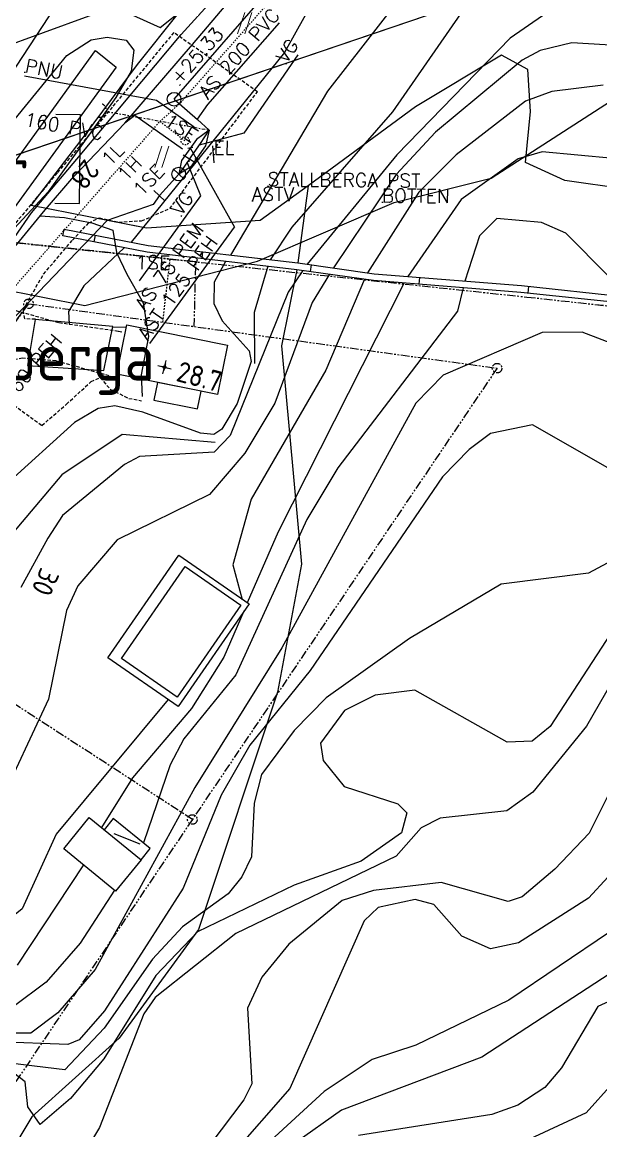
# Model space of a CAD drawing. Header units: metres. Extents: x 139929 to 142176, y 6401995 to 6404420.
# Drawn here: x 140662.1 to 140704.5, y 6402255.3 to 6402336.5 of the extents above; entities that cross this region are included whole.
import ezdxf
from ezdxf.enums import TextEntityAlignment as Align

# ---------------------------------------------------------------- set-up
doc = ezdxf.new("R2010")
doc.units = ezdxf.units.M
doc.header["$LTSCALE"] = 0.5
for name, pattern in [('DASHDOT', [1, 0.5, -0.25, 0, -0.25]), ('DASHED', [0.75, 0.5, -0.25]), ('DASHED2', [0.375, 0.25, -0.125]), ('HIDDEN2', [0.1875, 0.125, -0.0625]), ('PHANTOM', [2.5, 1.25, -0.25, 0.25, -0.25, 0.25, -0.25])]:
    doc.linetypes.add(name, pattern=pattern)
doc.layers.get('0').update_dxf_attribs({"color": 1})
for name, color, linetype, lineweight in [('FAS_HAKPARENTES', 250, 'Continuous', 18), ('LM_GRÄNSPUNKT_TEXT_NY', 94, 'Continuous', 25), ('PRI_LED_LUFTLED_ELNÄT', 249, 'Continuous', 18), ('PRI_MARKSLAG_ÄNG', 100, 'Continuous', 18), ('PRI_VATTEN_DIKE', 170, 'Continuous', 18)]:
    doc.layers.add(name, color=color, linetype=linetype, lineweight=lineweight)
for name, color, linetype in [('M-BEF-BYGGNAD', 3, 'Continuous'), ('M-BEF-DIKE', 4, 'Dike5'), ('M-BEF-EL', 4, 'ELLEDNING'), ('M-BEF-EL-LUFT', 4, 'ELLEDNING'), ('M-BEF-EL-TEXT', 1, 'Continuous'), ('M-BEF-MARKLINJE', 4, 'Continuous'), ('M-BEF-MUR', 4, 'Continuous'), ('M-BEF-NIVÅ', 4, 'Continuous'), ('M-BEF-NIVÅKURVA-PRIMÄR-0.5M', 12, 'Continuous'), ('M-BEF-NIVÅKURVA-PRIMÄR-1.0M', 12, 'Continuous'), ('M-BEF-STAKET', 4, 'STAKET'), ('M-BEF-TELE', 4, 'TELELEDNING'), ('M-BEF-VA-D', 4, 'DASHDOT'), ('M-BEF-VA-INFO', 4, 'Continuous'), ('M-BEF-VA-S', 4, 'Continuous'), ('M-BEF-VA-TEXT', 1, 'Continuous'), ('M-BEF-VA-V', 4, 'HIDDEN2'), ('M-BEF-VÄGKANT', 1, 'DASHED'), ('M-GATUNAMN', 3, 'Continuous'), ('M-GR-FASTIGHETSGRÄNS', 3, 'PHANTOM'), ('M-GR-RÄTTIGHETSGRÄNS', 3, 'DASHED')]:
    doc.layers.add(name, color=color, linetype=linetype)
doc.styles.add('ISO', font='iso.shx', dxfattribs={"height": 2.5})
doc.styles.add('ITALICC', font='italicc', dxfattribs={"oblique": 10})
doc.styles.add('ROMANS', font='romans')
doc.styles.get("Standard").update_dxf_attribs({"font": 'simplex8.shx'})
doc.linetypes.add('Dike5', pattern='A,1.5,["|",Standard,S=0.5,R=75,X=0,Y=0],1e-06,["|",Standard,S=0.5,R=105,X=0,Y=0],-0.75', length=2.250001)
doc.linetypes.add('ELLEDNING', pattern='A,3,-0.5,["E",Standard,S=0.5,R=0,X=0,Y=-0.25],-0.5', length=4)
doc.linetypes.add('STAKET', pattern='A,7,[134,morastr.shx,S=0.8,R=0,X=0,Y=0],0.6,[134,morastr.shx,S=0.8,R=0,X=0,Y=0],1', length=8.6)
doc.linetypes.add('TELELEDNING', pattern='A,3,-0.5,["T",Standard,S=0.5,R=0,X=0,Y=-0.25],-0.5', length=4)

# ---------------------------------------------------------------- blocks, each defined once
blk = doc.blocks.new('PRI_M_ÄNG')
for points in [[(0.259, 1.556, 0), (-0.259, 0, 0)], [(0.778, 1.556, 0), (0.259, 0, 0)]]:
    blk.add_polyline3d(points)
blk = doc.blocks.new('PRI_NIVÅ_HÖJDPUNKT_ISM')
at = {"color": 7}
for p, q in [((-0.25, 0), (0.25, 0)), ((0, 0.25), (0, -0.25))]:
    blk.add_line(p, q, dxfattribs=at)
blk = doc.blocks.new('dikesbrunn180')
blk.add_arc((-0.499, -0.024), 0.5, 270.19099, 89.4365)
blk = doc.blocks.new('DIKESBRUNN')
blk.add_blockref('dikesbrunn180', (0, 0))
blk = doc.blocks.new('BRUNN')
blk.add_circle((0, 0), 0.5)
blk = doc.blocks.new('VENTIL')
blk.add_line((0, -0.55), (0, 0.55))
blk = doc.blocks.new('LIGGARPUNKT')
blk.add_circle((0, 0), 0.35)
at = {"layer": 'LM_GRÄNSPUNKT_TEXT_NY', "style": 'ITALICC', "oblique": 10}
blk.add_attdef('PUNKTBETECKNING', (0.5, -0.35), '', height=0.7, dxfattribs=at)
blk = doc.blocks.new('PRI_V_POLLARE')
blk.add_circle((0, 0), 0.2)
blk = doc.blocks.new('SPWDEF')
at = {"color": 0, "linetype": 'Continuous'}
for p, q in [((-1, 0), (1, 0)), ((0, -1), (0, 1))]:
    blk.add_line(p, q, dxfattribs=at)
blk.add_circle((0, 0), 0.2)
blk = doc.blocks.new('PRI_NIVÅ_HÖJDPKT')
at = {"color": 0, "linetype": 'Continuous', "lineweight": -3}
blk.add_circle((183, 184), 0.0005, dxfattribs=at)

msp = doc.modelspace()

# ---------------------------------------------------------------- linework, layer by layer
at = {"layer": 'FAS_HAKPARENTES', "color": 1, "linetype": 'Continuous', "lineweight": -3}
for p, q in [((140666.413, 6402329.704), (140664.614, 6402329.722)), ((140666.347, 6402323.205), (140666.413, 6402329.704)), ((140664.547, 6402323.223), (140666.347, 6402323.205))]:
    msp.add_line(p, q, dxfattribs=at)
at = {"layer": 'FAS_HAKPARENTES', "lineweight": -3}
for p, q in [((140666.413, 6402329.704), (140664.614, 6402329.722)), ((140666.347, 6402323.205), (140666.413, 6402329.704)), ((140664.547, 6402323.223), (140666.347, 6402323.205))]:
    msp.add_line(p, q, dxfattribs=at)
at = {"layer": 'M-BEF-BYGGNAD'}
for p, q in [((140663.111, 6402314.72), (140662.533, 6402311.353)), ((140668.77, 6402314.202), (140663.111, 6402314.72)), ((140668.126, 6402310.995), (140668.77, 6402314.202)), ((140669.078, 6402310.708), (140669.805, 6402314.324)), ((140669.078, 6402310.708), (140669.805, 6402314.324)), ((140669.805, 6402314.324), (140677.163, 6402312.844)), ((140669.805, 6402314.324), (140677.163, 6402312.844)), ((140677.163, 6402312.844), (140676.436, 6402309.229)), ((140677.163, 6402312.844), (140676.436, 6402309.229)), ((140662.533, 6402311.353), (140668.126, 6402310.995)), ((140676.436, 6402309.229), (140669.078, 6402310.708)), ((140676.436, 6402309.229), (140669.078, 6402310.708)), ((140672.039, 6402310.113), (140671.778, 6402308.816)), ((140675.245, 6402309.468), (140672.039, 6402310.113)), ((140674.984, 6402308.171), (140675.245, 6402309.468)), ((140671.778, 6402308.816), (140674.984, 6402308.171)), ((140668.409, 6402289.954), (140673.601, 6402297.47)), ((140668.409, 6402289.954), (140673.601, 6402297.47)), ((140673.601, 6402297.47), (140678.746, 6402293.916)), ((140673.601, 6402297.47), (140678.746, 6402293.916)), ((140669.424, 6402289.908), (140674.07, 6402296.64)), ((140674.07, 6402296.64), (140678.145, 6402293.811)), ((140678.746, 6402293.916), (140673.553, 6402286.4)), ((140678.746, 6402293.916), (140673.553, 6402286.4)), ((140678.145, 6402293.811), (140673.484, 6402287.075)), ((140673.553, 6402286.4), (140668.409, 6402289.954)), ((140673.553, 6402286.4), (140668.409, 6402289.954)), ((140673.484, 6402287.075), (140669.424, 6402289.908)), ((140665.192, 6402275.973), (140667.051, 6402278.264)), ((140665.192, 6402275.973), (140667.051, 6402278.264)), ((140667.051, 6402278.264), (140670.846, 6402275.184)), ((140667.051, 6402278.264), (140670.846, 6402275.184)), ((140668.811, 6402278.21), (140668.138, 6402277.381)), ((140668.811, 6402278.21), (140668.138, 6402277.381)), ((140671.519, 6402276.012), (140668.811, 6402278.21)), ((140671.519, 6402276.012), (140668.811, 6402278.21)), ((140670.777, 6402276.312), (140668.88, 6402277.08)), ((140670.777, 6402276.312), (140668.88, 6402277.08)), ((140670.846, 6402275.184), (140671.519, 6402276.012)), ((140670.846, 6402275.184), (140671.519, 6402276.012)), ((140668.986, 6402272.893), (140665.192, 6402275.973)), ((140668.986, 6402272.893), (140665.192, 6402275.973)), ((140670.846, 6402275.184), (140668.986, 6402272.893)), ((140670.846, 6402275.184), (140668.986, 6402272.893))]:
    msp.add_line(p, q, dxfattribs=at)
at = {"layer": 'M-BEF-DIKE'}
for p, q in [((140659.358, 6402323.145), (140667.514, 6402334.396)), ((140667.514, 6402334.396), (140669.036, 6402333.19)), ((140669.036, 6402333.19), (140661.571, 6402322.905))]:
    msp.add_line(p, q, dxfattribs=at)
at = {"layer": 'M-BEF-EL', "flags": 128}
for points in [[(140673.867, 6402327.175), (140670.39, 6402329.644), (140669.656, 6402329.092), (140674.608, 6402334.839), (140686.789, 6402349.233), (140693.534, 6402357.516), (140702.417, 6402369.264), (140711.622, 6402380.209), (140721.182, 6402390.503)], [(140634.277, 6402282.538), (140633.936, 6402283.537), (140634.604, 6402283.251), (140636.782, 6402286.153), (140643.188, 6402295.437), (140647.64, 6402301.478), (140653.108, 6402308.96), (140660.051, 6402318.17), (140663.716, 6402322.601), (140665.935, 6402325.196), (140669.656, 6402329.092)], [(140676.194, 6402326.184), (140676.087, 6402327.425)], [(140663.471, 6402322.31), (140665.244, 6402322.185), (140667.254, 6402321.806), (140668.79, 6402321.259), (140669.06, 6402319.624), (140669.798, 6402318.029), (140671.004, 6402315.951), (140671.397, 6402313.488), (140670.862, 6402310.68), (140670.926, 6402309.078)]]:
    msp.add_lwpolyline(points, dxfattribs=at)
at = {"layer": 'M-BEF-EL-LUFT', "lineweight": -3}
msp.add_line((140654.1, 6402324.2), (140746.743, 6402355.662), dxfattribs=at)
at = {"layer": 'M-BEF-EL-TEXT'}
msp.add_polyline3d([(140676.141, 6402326.805, 0), (140676.241, 6402326.804, 0)], dxfattribs=at)
at = {"layer": 'M-BEF-MARKLINJE'}
for p, q in [((140670.369, 6402338.154), (140646.957, 6402329.594)), ((140670.587, 6402333.387, 28.096), (140673.585, 6402337.146, 28.039)), ((140697.219, 6402334.076, 30.006), (140690.92, 6402330.275, 29.537)), ((140699.129, 6402333.021, 30.532), (140697.219, 6402334.076, 30.006)), ((140666.779, 6402328.255, 27.911), (140670.587, 6402333.387, 28.096)), ((140699.34, 6402329.948, 31.143), (140699.129, 6402333.021, 30.532)), ((140690.92, 6402330.275, 29.537), (140683.079, 6402324.495, 29.153)), ((140698.964, 6402326.208, 31.37), (140699.34, 6402329.948, 31.143)), ((140662.802, 6402323.061, 28.008), (140666.779, 6402328.255, 27.911)), ((140701.838, 6402324.884, 31.569), (140698.964, 6402326.208, 31.37)), ((140708.316, 6402323.993, 31.598), (140701.838, 6402324.884, 31.569)), ((140683.079, 6402324.495, 29.153), (140679.554, 6402321.968, 28.67)), ((140683.079, 6402324.495, 29.153), (140682.307, 6402318.864, 30.267)), ((140671.244, 6402321.396, 28.258), (140662.802, 6402323.061, 28.008)), ((140679.554, 6402321.968, 28.67), (140671.244, 6402321.396, 28.258)), ((140682.243, 6402318.367, 30.267), (140681.117, 6402312.796, 30.537)), ((140681.117, 6402312.796, 30.537), (140682.585, 6402296.823, 33.164)), ((140682.585, 6402296.823, 33.164), (140680.831, 6402287.449, 33.522)), ((140680.831, 6402287.449, 33.522), (140675.05, 6402270.076, 33.801)), ((140675.05, 6402270.076, 33.801), (140669.248, 6402262.127, 33.562)), ((140669.248, 6402262.127, 33.562), (140662.845, 6402256.372, 33.38)), ((140662.845, 6402256.372, 33.38), (140650.754, 6402236.117, 32.905))]:
    msp.add_line(p, q, dxfattribs=at)
at = {"layer": 'M-BEF-MARKLINJE', "lineweight": -3}
for p, q in [((140670.587, 6402333.387), (140673.585, 6402337.146)), ((140697.219, 6402334.076), (140690.92, 6402330.275)), ((140699.129, 6402333.021), (140697.219, 6402334.076)), ((140666.779, 6402328.255), (140670.587, 6402333.387)), ((140699.34, 6402329.948), (140699.129, 6402333.021)), ((140690.92, 6402330.275), (140683.079, 6402324.495)), ((140698.964, 6402326.208), (140699.34, 6402329.948)), ((140662.802, 6402323.061), (140666.779, 6402328.255)), ((140701.838, 6402324.884), (140698.964, 6402326.208)), ((140708.316, 6402323.993), (140701.838, 6402324.884)), ((140683.079, 6402324.495), (140679.554, 6402321.968)), ((140683.079, 6402324.495), (140682.307, 6402318.864)), ((140662.821, 6402323.057), (140662.802, 6402323.061)), ((140671.244, 6402321.396), (140669.155, 6402321.808)), ((140679.554, 6402321.968), (140671.244, 6402321.396)), ((140682.243, 6402318.367), (140681.117, 6402312.796)), ((140681.117, 6402312.796), (140682.585, 6402296.823)), ((140682.585, 6402296.823), (140680.831, 6402287.449)), ((140680.831, 6402287.449), (140675.05, 6402270.076)), ((140675.05, 6402270.076), (140669.248, 6402262.127)), ((140669.248, 6402262.127), (140662.845, 6402256.372)), ((140662.845, 6402256.372), (140650.754, 6402236.117))]:
    msp.add_line(p, q, dxfattribs=at)
at = {"layer": 'M-BEF-MARKLINJE', "lineweight": -3, "ltscale": 0.8}
for p, q in [((140696.46, 6402325.059), (140705.189, 6402330.71)), ((140689.349, 6402323.293), (140696.46, 6402325.059)), ((140679.363, 6402318.987), (140689.349, 6402323.293)), ((140653.791, 6402318.294), (140666.722, 6402315.745)), ((140666.722, 6402315.745), (140679.363, 6402318.987))]:
    msp.add_line(p, q, dxfattribs=at)
at = {"layer": 'M-BEF-MUR'}
for p, q in [((140665.118, 6402320.841), (140665.213, 6402321.332)), ((140671.297, 6402319.641), (140665.118, 6402320.841)), ((140665.213, 6402321.332), (140671.375, 6402320.135)), ((140667.406, 6402320.397), (140667.501, 6402320.888)), ((140671.375, 6402320.135), (140682.307, 6402318.864)), ((140682.243, 6402318.367), (140671.297, 6402319.641)), ((140675.306, 6402319.175), (140675.364, 6402319.671)), ((140687.848, 6402317.573), (140682.243, 6402318.367)), ((140682.307, 6402318.864), (140687.903, 6402318.07)), ((140683.25, 6402318.225), (140683.32, 6402318.72)), ((140698.628, 6402316.707), (140687.848, 6402317.573)), ((140687.903, 6402318.07), (140698.675, 6402317.204)), ((140691.193, 6402317.304), (140691.233, 6402317.803)), ((140716.095, 6402314.822), (140698.628, 6402316.707)), ((140698.675, 6402317.204), (140716.166, 6402315.317)), ((140699.166, 6402316.648), (140699.22, 6402317.146))]:
    msp.add_line(p, q, dxfattribs=at)
at = {"layer": 'M-BEF-MUR', "lineweight": -3}
for p, q in [((140687.848, 6402317.573), (140682.243, 6402318.367)), ((140682.307, 6402318.864), (140687.903, 6402318.07)), ((140683.25, 6402318.225), (140683.32, 6402318.72)), ((140698.628, 6402316.707), (140687.848, 6402317.573)), ((140687.903, 6402318.07), (140698.675, 6402317.204)), ((140691.193, 6402317.304), (140691.233, 6402317.803)), ((140716.095, 6402314.822), (140698.628, 6402316.707)), ((140698.675, 6402317.204), (140716.166, 6402315.317)), ((140699.166, 6402316.648), (140699.22, 6402317.146))]:
    msp.add_line(p, q, dxfattribs=at)
at = {"layer": 'M-BEF-NIVÅKURVA-PRIMÄR-0.5M', "linetype": 'Continuous', "lineweight": -3}
for p, q in [((140688.765, 6402347.607, 28.5), (140681.341, 6402334.264, 28.5)), ((140657.911, 6402327.433, 28.5), (140665.171, 6402338.51, 28.5)), ((140695.515, 6402338.993, 29.5), (140689.232, 6402329.914, 29.5)), ((140702.368, 6402334.965, 30.5), (140700.045, 6402334.415, 30.5)), ((140706.022, 6402334.751, 30.5), (140702.368, 6402334.965, 30.5)), ((140681.341, 6402334.264, 28.5), (140670.113, 6402320.38, 28.5)), ((140698.713, 6402333.693, 30.5), (140692.394, 6402328.442, 30.5)), ((140700.045, 6402334.415, 30.5), (140698.713, 6402333.693, 30.5)), ((140689.232, 6402329.914, 29.5), (140681.863, 6402321.479, 29.5)), ((140692.394, 6402328.442, 30.5), (140689.511, 6402325.325, 30.5)), ((140698.424, 6402326.468, 31.5), (140694.269, 6402323.492, 31.5)), ((140700.179, 6402326.986, 31.5), (140698.424, 6402326.468, 31.5)), ((140705.405, 6402326.51, 31.5), (140700.179, 6402326.986, 31.5)), ((140689.511, 6402325.325, 30.5), (140684.927, 6402318.492, 30.5)), ((140694.269, 6402323.492, 31.5), (140690.355, 6402317.873, 31.5)), ((140681.863, 6402321.479, 29.5), (140680.284, 6402319.098, 29.5)), ((140669.612, 6402319.968, 28.5), (140666.655, 6402317.195, 28.5)), ((140680.114, 6402318.615, 29.5), (140679.109, 6402315.227, 29.5)), ((140690.095, 6402317.392, 31.5), (140680.882, 6402299.188, 31.5)), ((140684.639, 6402318.028, 30.5), (140683.367, 6402315.975, 30.5)), ((140666.655, 6402317.195, 28.5), (140665.527, 6402315.298, 28.5)), ((140683.367, 6402315.975, 30.5), (140680.629, 6402308.598, 30.5)), ((140665.527, 6402315.298, 28.5), (140665.595, 6402314.389, 28.5)), ((140679.109, 6402315.227, 29.5), (140679.154, 6402311.51, 29.5)), ((140700.181, 6402313.767, 32.5), (140692.951, 6402310.64, 32.5)), ((140703.119, 6402313.791, 32.5), (140700.181, 6402313.767, 32.5)), ((140706.046, 6402312.66, 32.5), (140703.119, 6402313.791, 32.5)), ((140692.951, 6402310.64, 32.5), (140690.957, 6402308.606, 32.5)), ((140680.629, 6402308.598, 30.5), (140678.433, 6402304.93, 30.5)), ((140690.957, 6402308.606, 32.5), (140681.146, 6402290.695, 32.5)), ((140669.452, 6402306.296, 29.5), (140665.058, 6402303.362, 29.5)), ((140676.278, 6402305.723, 29.5), (140669.452, 6402306.296, 29.5)), ((140678.433, 6402304.93, 30.5), (140675.841, 6402301.909, 30.5)), ((140665.058, 6402303.362, 29.5), (140661.489, 6402299.12, 29.5)), ((140675.841, 6402301.909, 30.5), (140669.104, 6402298.596, 30.5)), ((140710.471, 6402299.873, 33.5), (140703.574, 6402296.163, 33.5)), ((140680.882, 6402299.188, 31.5), (140678.617, 6402293.974, 31.5)), ((140669.104, 6402298.596, 30.5), (140666.215, 6402295.217, 30.5)), ((140703.574, 6402296.163, 33.5), (140697.177, 6402295.344, 33.5)), ((140666.215, 6402295.217, 30.5), (140665.394, 6402293.416, 30.5)), ((140697.177, 6402295.344, 33.5), (140690.471, 6402291.371, 33.5)), ((140665.394, 6402293.416, 30.5), (140664.068, 6402286.933, 30.5)), ((140678.367, 6402293.364, 31.5), (140676.9, 6402290.015, 31.5)), ((140681.146, 6402290.695, 32.5), (140674.774, 6402280.459, 32.5)), ((140690.471, 6402291.371, 33.5), (140684.39, 6402287.028, 33.5)), ((140706.896, 6402290.997, 34.5), (140703.423, 6402284.957, 34.5)), ((140676.9, 6402290.015, 31.5), (140674.539, 6402286.242, 31.5)), ((140664.068, 6402286.933, 30.5), (140659.988, 6402278.195, 30.5)), ((140684.39, 6402287.028, 33.5), (140682.049, 6402284.651, 33.5)), ((140674.539, 6402286.242, 31.5), (140670.216, 6402281.174, 31.5)), ((140703.423, 6402284.957, 34.5), (140699.5, 6402280.123, 34.5)), ((140682.049, 6402284.651, 33.5), (140679.656, 6402281.424, 33.5)), ((140670.216, 6402281.174, 31.5), (140667.953, 6402277.531, 31.5)), ((140679.656, 6402281.424, 33.5), (140679.127, 6402279.319, 33.5)), ((140674.774, 6402280.459, 32.5), (140667.492, 6402267.159, 32.5)), ((140699.5, 6402280.123, 34.5), (140697.597, 6402278.757, 34.5)), ((140705.454, 6402280.792, 35.5), (140703.621, 6402277.14, 35.5)), ((140679.127, 6402279.319, 33.5), (140678.932, 6402275.388, 33.5)), ((140697.597, 6402278.757, 34.5), (140692.721, 6402278.218, 34.5)), ((140692.721, 6402278.218, 34.5), (140691.325, 6402277.516, 34.5)), ((140691.325, 6402277.516, 34.5), (140689.503, 6402275.437, 34.5)), ((140703.621, 6402277.14, 35.5), (140701.122, 6402274.492, 35.5)), ((140689.503, 6402275.437, 34.5), (140677.789, 6402269.781, 34.5)), ((140678.932, 6402275.388, 33.5), (140678.225, 6402273.934, 33.5)), ((140666.629, 6402274.807, 31.5), (140661.774, 6402267.466, 31.5)), ((140701.122, 6402274.492, 35.5), (140698.733, 6402272.471, 35.5)), ((140678.225, 6402273.934, 33.5), (140677.224, 6402272.698, 33.5)), ((140687.844, 6402272.943, 35.5), (140685.563, 6402272.191, 35.5)), ((140692.788, 6402273.524, 35.5), (140687.844, 6402272.943, 35.5)), ((140697.708, 6402272.125, 35.5), (140692.788, 6402273.524, 35.5)), ((140677.224, 6402272.698, 33.5), (140673.88, 6402270.278, 33.5)), ((140685.563, 6402272.191, 35.5), (140681.666, 6402269.009, 35.5)), ((140698.733, 6402272.471, 35.5), (140697.708, 6402272.125, 35.5)), ((140673.88, 6402270.278, 33.5), (140671.685, 6402267.917, 33.5)), ((140677.789, 6402269.781, 34.5), (140671.874, 6402265.106, 34.5)), ((140705.112, 6402269.871, 36.5), (140697.754, 6402264.9, 36.5)), ((140681.666, 6402269.009, 35.5), (140679.679, 6402266.582, 35.5)), ((140671.685, 6402267.917, 33.5), (140668.155, 6402262.861, 33.5)), ((140667.492, 6402267.159, 32.5), (140664.752, 6402263.975, 32.5)), ((140679.679, 6402266.582, 35.5), (140678.634, 6402264.317, 35.5)), ((140707.777, 6402266.039, 37.5), (140704.268, 6402264.453, 37.5)), ((140671.874, 6402265.106, 34.5), (140671.056, 6402263.896, 34.5)), ((140697.754, 6402264.9, 36.5), (140690.948, 6402261.614, 36.5)), ((140664.752, 6402263.975, 32.5), (140662.789, 6402262.482, 32.5)), ((140671.056, 6402263.896, 34.5), (140667.797, 6402255.59, 34.5)), ((140678.634, 6402264.317, 35.5), (140678.937, 6402258.795, 35.5)), ((140704.268, 6402264.453, 37.5), (140701.612, 6402259.948, 37.5)), ((140662.789, 6402262.482, 32.5), (140658.252, 6402262.491, 32.5)), ((140668.155, 6402262.861, 33.5), (140665.267, 6402259.813, 33.5)), ((140690.948, 6402261.614, 36.5), (140687.761, 6402260.571, 36.5)), ((140665.267, 6402259.813, 33.5), (140660.631, 6402260.367, 33.5)), ((140687.761, 6402260.571, 36.5), (140684.245, 6402258.217, 36.5)), ((140701.612, 6402259.948, 37.5), (140700.378, 6402258.514, 37.5)), ((140684.245, 6402258.217, 36.5), (140674.93, 6402249.694, 36.5)), ((140678.937, 6402258.795, 35.5), (140678.365, 6402257.622, 35.5)), ((140700.378, 6402258.514, 37.5), (140698.405, 6402257.233, 37.5)), ((140678.365, 6402257.622, 35.5), (140675.884, 6402254.318, 35.5)), ((140696.499, 6402256.535, 37.5), (140686.757, 6402255.004, 37.5)), ((140698.405, 6402257.233, 37.5), (140696.499, 6402256.535, 37.5)), ((140667.797, 6402255.59, 34.5), (140650.661, 6402227.112, 34.5))]:
    msp.add_line(p, q, dxfattribs=at)
at = {"layer": 'M-BEF-NIVÅKURVA-PRIMÄR-1.0M', "linetype": 'Continuous', "lineweight": -3}
for p, q in [((140694.446, 6402344.23, 29), (140684.475, 6402331.432, 29)), ((140670.023, 6402337.102, 28), (140672.252, 6402336.088, 28)), ((140672.252, 6402336.088, 28), (140674.024, 6402337.512, 28)), ((140700.207, 6402336.953, 30), (140697.847, 6402335.299, 30)), ((140667.191, 6402335.178, 28), (140668.365, 6402335.379, 28)), ((140668.365, 6402335.379, 28), (140669.761, 6402335.159, 28)), ((140697.847, 6402335.299, 30), (140689.55, 6402326.77, 30)), ((140665.404, 6402334.032, 28), (140667.191, 6402335.178, 28)), ((140669.761, 6402335.159, 28), (140670.325, 6402334.421, 28)), ((140660.045, 6402327.469, 28), (140665.404, 6402334.032, 28)), ((140670.325, 6402334.421, 28), (140670.11, 6402332.883, 28)), ((140670.11, 6402332.883, 28), (140669.012, 6402330.958, 28)), ((140684.475, 6402331.432, 29), (140677.377, 6402319.437, 29)), ((140700.899, 6402331.405, 31), (140698.959, 6402330.694, 31)), ((140704.651, 6402331.868, 31), (140700.899, 6402331.405, 31)), ((140669.012, 6402330.958, 28), (140664.039, 6402324.06, 28)), ((140698.959, 6402330.694, 31), (140693.901, 6402326.761, 31)), ((140689.55, 6402326.77, 30), (140683.003, 6402318.765, 30)), ((140693.901, 6402326.761, 31), (140691.174, 6402324.042, 31)), ((140664.039, 6402324.06, 28), (140659.979, 6402319.677, 28)), ((140691.174, 6402324.042, 31), (140687.403, 6402318.141, 31)), ((140696.869, 6402322.121, 32), (140695.593, 6402320.852, 32)), ((140700.148, 6402321.823, 32), (140696.869, 6402322.121, 32)), ((140701.921, 6402321.039, 32), (140700.148, 6402321.823, 32)), ((140695.593, 6402320.852, 32), (140694.524, 6402317.538, 32)), ((140705.029, 6402317.887, 32), (140701.921, 6402321.039, 32)), ((140677.025, 6402318.974, 29), (140676.202, 6402317.45, 29)), ((140682.688, 6402318.304, 30), (140681.613, 6402316.725, 30)), ((140676.202, 6402317.45, 29), (140676.171, 6402315.887, 29)), ((140687.197, 6402317.665, 31), (140684.368, 6402311.004, 31)), ((140681.613, 6402316.725, 30), (140677.371, 6402306.239, 30)), ((140694.407, 6402317.046, 32), (140693.997, 6402315.321, 32)), ((140676.171, 6402315.887, 29), (140676.785, 6402314.621, 29)), ((140693.997, 6402315.321, 32), (140685.231, 6402303.86, 32)), ((140676.785, 6402314.621, 29), (140678.761, 6402312.438, 29)), ((140678.761, 6402312.438, 29), (140678.902, 6402311.656, 29)), ((140678.902, 6402311.656, 29), (140677.865, 6402308.583, 29)), ((140684.368, 6402311.004, 31), (140678.91, 6402301.573, 31)), ((140677.865, 6402308.583, 29), (140676.759, 6402306.686, 29)), ((140667.699, 6402308.21, 29), (140665.979, 6402307.174, 29)), ((140668.936, 6402308.404, 29), (140667.699, 6402308.21, 29)), ((140670.971, 6402307.945, 29), (140668.936, 6402308.404, 29)), ((140675.194, 6402306.391, 29), (140670.971, 6402307.945, 29)), ((140665.979, 6402307.174, 29), (140661.019, 6402302.7, 29)), ((140699.492, 6402307.015, 33), (140696.397, 6402306.374, 33)), ((140705.664, 6402303.47, 33), (140699.492, 6402307.015, 33)), ((140676.168, 6402306.309, 29), (140675.194, 6402306.391, 29)), ((140676.759, 6402306.686, 29), (140676.168, 6402306.309, 29)), ((140677.371, 6402306.239, 30), (140676.19, 6402305.007, 30)), ((140696.397, 6402306.374, 33), (140694.844, 6402305.213, 33)), ((140694.844, 6402305.213, 33), (140692.905, 6402303.212, 33)), ((140670.725, 6402304.698, 30), (140669.624, 6402304.102, 30)), ((140676.19, 6402305.007, 30), (140670.725, 6402304.698, 30)), ((140669.624, 6402304.102, 30), (140665.099, 6402300.378, 30)), ((140685.231, 6402303.86, 32), (140682.975, 6402300.088, 32)), ((140692.905, 6402303.212, 33), (140683.216, 6402289.031, 33)), ((140678.91, 6402301.573, 31), (140677.562, 6402296.762, 31)), ((140665.099, 6402300.378, 30), (140664.027, 6402298.714, 30)), ((140682.975, 6402300.088, 32), (140677.787, 6402288.704, 32)), ((140664.027, 6402298.714, 30), (140662.062, 6402295.117, 30)), ((140677.562, 6402296.762, 31), (140678.248, 6402294.227, 31)), ((140706.223, 6402293.32, 34), (140700.777, 6402284.939, 34)), ((140683.216, 6402289.031, 33), (140678.805, 6402283.561, 33)), ((140677.787, 6402288.704, 32), (140673.971, 6402284.031, 32)), ((140690.882, 6402287.59, 34), (140687.97, 6402287.233, 34)), ((140697.631, 6402283.786, 34), (140690.882, 6402287.59, 34)), ((140672.839, 6402286.912, 31), (140664.637, 6402277.057, 31)), ((140687.97, 6402287.233, 34), (140685.739, 6402286.114, 34)), ((140685.739, 6402286.114, 34), (140683.979, 6402283.708, 34)), ((140700.777, 6402284.939, 34), (140699.467, 6402283.855, 34)), ((140673.971, 6402284.031, 32), (140672.976, 6402282.124, 32)), ((140678.805, 6402283.561, 33), (140676.705, 6402279.904, 33)), ((140683.979, 6402283.708, 34), (140684.165, 6402282.454, 34)), ((140699.467, 6402283.855, 34), (140697.631, 6402283.786, 34)), ((140672.976, 6402282.124, 32), (140671.016, 6402276.42, 32)), ((140684.165, 6402282.454, 34), (140685.712, 6402280.537, 34)), ((140685.712, 6402280.537, 34), (140689.623, 6402279.286, 34)), ((140676.705, 6402279.904, 33), (140673.924, 6402273.107, 33)), ((140689.623, 6402279.286, 34), (140690.297, 6402278.624, 34)), ((140690.297, 6402278.624, 34), (140689.909, 6402277.141, 34)), ((140664.637, 6402277.057, 31), (140662.16, 6402271.582, 31)), ((140689.909, 6402277.141, 34), (140686.945, 6402275.068, 34)), ((140686.945, 6402275.068, 34), (140682.051, 6402273.328, 34)), ((140705.004, 6402273.929, 36), (140703.574, 6402272.379, 36)), ((140668.907, 6402272.957, 32), (140666.39, 6402269.078, 32)), ((140673.924, 6402273.107, 33), (140668.177, 6402264.131, 33)), ((140682.051, 6402273.328, 34), (140674.968, 6402269.904, 34)), ((140690.895, 6402272.269, 36), (140688.185, 6402271.697, 36)), ((140692.259, 6402271.912, 36), (140690.895, 6402272.269, 36)), ((140703.574, 6402272.379, 36), (140698.462, 6402269.099, 36)), ((140662.16, 6402271.582, 31), (140657.849, 6402268.122, 31)), ((140688.185, 6402271.697, 36), (140687.16, 6402270.717, 36)), ((140694.303, 6402269.579, 36), (140692.259, 6402271.912, 36)), ((140687.16, 6402270.717, 36), (140681.727, 6402258.443, 36)), ((140674.968, 6402269.904, 34), (140671.929, 6402266.72, 34)), ((140696.416, 6402268.668, 36), (140694.303, 6402269.579, 36)), ((140666.39, 6402269.078, 32), (140663.901, 6402266.213, 32)), ((140698.462, 6402269.099, 36), (140696.416, 6402268.668, 36)), ((140671.929, 6402266.72, 34), (140668.119, 6402260.602, 34)), ((140705.155, 6402266.867, 37), (140695.783, 6402260.739, 37)), ((140663.901, 6402266.213, 32), (140661.499, 6402264.426, 32)), ((140668.177, 6402264.131, 33), (140666.322, 6402262.003, 33)), ((140665.491, 6402261.67, 33), (140659.996, 6402261.862, 33)), ((140666.322, 6402262.003, 33), (140665.491, 6402261.67, 33)), ((140668.119, 6402260.602, 34), (140665.683, 6402257.715, 34)), ((140695.783, 6402260.739, 37), (140685.505, 6402256.852, 37)), ((140662.362, 6402258.93, 34), (140661.54, 6402259.554, 34)), ((140662.571, 6402257.097, 34), (140662.362, 6402258.93, 34)), ((140681.727, 6402258.443, 36), (140675.215, 6402251.031, 36)), ((140705.342, 6402258.815, 38), (140703.395, 6402256.655, 38)), ((140665.683, 6402257.715, 34), (140663.462, 6402255.814, 34)), ((140663.462, 6402255.814, 34), (140662.571, 6402257.097, 34)), ((140685.505, 6402256.852, 37), (140682.065, 6402254.424, 37)), ((140703.395, 6402256.655, 38), (140697.587, 6402253.95, 38))]:
    msp.add_line(p, q, dxfattribs=at)
at = {"layer": 'M-BEF-STAKET', "lineweight": -3}
msp.add_line((140668.783, 6402314.182), (140669.721, 6402314.151), dxfattribs=at)
at = {"layer": 'M-BEF-TELE', "linetype": 'Continuous'}
for p, q in [((140673.774, 6402335.586), (140686.27, 6402349.255)), ((140666.141, 6402326.452), (140673.774, 6402335.586)), ((140662.834, 6402322.53), (140666.141, 6402326.452)), ((140659.383, 6402317.558), (140662.834, 6402322.53))]:
    msp.add_line(p, q, dxfattribs=at)
at = {"layer": 'M-BEF-VA-D'}
msp.add_polyline3d([(140668.306, 6402329.948, 0), (140674.709, 6402328.802, 0), (140675.835, 6402328.581, 0)], dxfattribs=at)
at = {"layer": 'M-BEF-VA-INFO'}
for p, q in [((140675.738, 6402330.452), (140680.976, 6402336.436)), ((140682.322, 6402334.082), (140678.355, 6402328.346)), ((140671.982, 6402330.744), (140662.313, 6402332.528)), ((140674.738, 6402328.806), (140671.982, 6402330.744)), ((140674.975, 6402329.393), (140675.738, 6402330.452)), ((140678.355, 6402328.346), (140675.09, 6402327.473)), ((140674.275, 6402327.257), (140674.635, 6402327.328)), ((140674.436, 6402327.29), (140677.682, 6402321.474)), ((140674.78, 6402326.485), (140675.122, 6402326.487)), ((140675.207, 6402323.774), (140674.22, 6402326.227)), ((140670.734, 6402317.55), (140675.207, 6402323.774)), ((140671.495, 6402312.958), (140677.682, 6402321.474))]:
    msp.add_line(p, q, dxfattribs=at)
at = {"layer": 'M-BEF-VA-S'}
for points in [[(140673.261, 6402330.845, 0), (140704.304, 6402366.494, 0)], [(140673.261, 6402330.845, 0), (140674.979, 6402329.365, 0), (140675.835, 6402328.581, 0)], [(140675.835, 6402328.581, 0), (140675.569, 6402327.425, 0), (140674.466, 6402325.876, 0), (140673.601, 6402325.366, 0)], [(140675.835, 6402328.581, 0), (140674.9, 6402327.901, 0), (140673.798, 6402326.352, 0), (140673.601, 6402325.366, 0)], [(140674.386, 6402326.455, 0), (140675.193, 6402327.604, 0), (140675.835, 6402328.581, 0)], [(140674.386, 6402326.455, 0), (140674.183, 6402326.186, 0), (140673.601, 6402325.366, 0)], [(140673.601, 6402325.366, 0), (140672.184, 6402323.786, 0)], [(140672.184, 6402323.786, 0), (140671.729, 6402323.138, 0), (140668.377, 6402321.976, 0), (140654.421, 6402307.435, 0), (140651.448, 6402303.624, 0), (140650.092, 6402301.886, 0), (140647.219, 6402297.709, 0), (140640.334, 6402288.592, 0), (140635.471, 6402281.447, 0), (140627.317, 6402269.383, 0), (140627.024, 6402269.321, 0), (140621.009, 6402273.416, 0), (140612.908, 6402279.228, 0), (140585.474, 6402297.789, 0), (140572.635, 6402306.136, 0)], [(140671.32, 6402313.133, 0), (140671.378, 6402313.214, 0)]]:
    msp.add_polyline3d(points, dxfattribs=at)
at = {"layer": 'M-BEF-VA-TEXT'}
for p, q in [((140662.295, 6402332.831), (140662.394, 6402332.812)), ((140681.464, 6402333.417), (140681.521, 6402333.499)), ((140678.945, 6402323.417), (140679.045, 6402323.416)), ((140688.45, 6402323.297), (140688.55, 6402323.296)), ((140673.776, 6402322.252), (140673.834, 6402322.333))]:
    msp.add_line(p, q, dxfattribs=at)
for points in [[(140673.656, 6402331.836, 0), (140673.723, 6402331.91, 0)], [(140675.72, 6402330.8, 0), (140675.786, 6402330.876, 0)], [(140674.285, 6402326.32, 0), (140674.385, 6402326.319, 0)], [(140673.603, 6402325.371, 0), (140673.703, 6402325.37, 0)], [(140680.096, 6402324.491, 0), (140680.196, 6402324.49, 0)], [(140671.129, 6402315.288, 0), (140671.187, 6402315.369, 0)], [(140671.32, 6402313.133, 0), (140671.378, 6402313.214, 0)]]:
    msp.add_polyline3d(points, dxfattribs=at)
at = {"layer": 'M-BEF-VA-V'}
for points in [[(140626.85, 6402271.456, 0), (140634.792, 6402282.978, 0), (140641.596, 6402292.423, 0), (140648.21, 6402301.388, 0), (140651.466, 6402305.372, 0), (140654.024, 6402308.5, 0), (140672.227, 6402329.215, 0), (140673.751, 6402330.601, 0), (140704.762, 6402365.886, 0), (140719.812, 6402385.776, 0), (140731.749, 6402401.079, 0), (140745.841, 6402426.178, 0), (140746.326, 6402427.04, 0), (140758.698, 6402449.03, 0), (140771.155, 6402469.343, 0), (140771.632, 6402480.661, 0), (140772.009, 6402495.506, 0), (140774.936, 6402544.847, 0), (140775.864, 6402560.322, 0), (140780.7, 6402567.968, 0)], [(140672.227, 6402329.215, 0), (140674.068, 6402327.809, 0)]]:
    msp.add_polyline3d(points, dxfattribs=at)
at = {"layer": 'M-BEF-VÄGKANT', "lineweight": -3}
for p, q in [((140673.239, 6402335.728), (140668.741, 6402330.267)), ((140679.353, 6402331.381), (140673.239, 6402335.728)), ((140672.947, 6402322.841), (140679.353, 6402331.381)), ((140668.741, 6402330.267), (140664.705, 6402325.446)), ((140664.705, 6402325.446), (140661.407, 6402321.462)), ((140670.89, 6402321.948), (140672.947, 6402322.841)), ((140665.824, 6402320.52), (140667.028, 6402321.792)), ((140667.028, 6402321.792), (140667.79, 6402322.158)), ((140667.79, 6402322.158), (140669.215, 6402321.847)), ((140669.215, 6402321.847), (140670.89, 6402321.948)), ((140663.706, 6402318.042), (140665.824, 6402320.52)), ((140662.232, 6402315.448), (140663.706, 6402318.042)), ((140662.342, 6402314.764), (140662.232, 6402315.448)), ((140663.115, 6402314.744), (140662.342, 6402314.764)), ((140665.389, 6402308.521), (140667.19, 6402310.177)), ((140667.19, 6402310.177), (140667.852, 6402310.46)), ((140667.852, 6402310.46), (140668.608, 6402309.601)), ((140668.608, 6402309.601), (140669.945, 6402308.951)), ((140660.637, 6402309.121), (140663.587, 6402306.966)), ((140663.587, 6402306.966), (140665.389, 6402308.521)), ((140669.945, 6402308.951), (140670.888, 6402308.767))]:
    msp.add_line(p, q, dxfattribs=at)
at = {"layer": 'M-BEF-VÄGKANT'}
for p, q in [((140661.675, 6402315.377), (140664.852, 6402314.495)), ((140664.852, 6402314.495), (140669.204, 6402313.874)), ((140669.204, 6402313.874), (140669.567, 6402313.805)), ((140662.171, 6402311.894), (140660.18, 6402311.521)), ((140664.624, 6402311.691), (140662.171, 6402311.894)), ((140668.882, 6402310.489), (140664.624, 6402311.691))]:
    msp.add_line(p, q, dxfattribs=at)
at = {"layer": 'M-GR-FASTIGHETSGRÄNS'}
for p, q in [((140651.631, 6402321.41), (140699.072, 6402316.366)), ((140674.85, 6402318.941), (140651.631, 6402321.41)), ((140651.631, 6402321.41), (140699.072, 6402316.366)), ((140674.738, 6402314.205), (140674.85, 6402318.941)), ((140647.686, 6402295.626), (140662.615, 6402315.872)), ((140662.615, 6402315.872), (140647.686, 6402295.626)), ((140662.615, 6402315.872), (140651.418, 6402300.687)), ((140662.615, 6402315.872), (140696.889, 6402311.16)), ((140662.615, 6402315.872), (140674.738, 6402314.205)), ((140662.615, 6402315.872), (140696.889, 6402311.16)), ((140699.072, 6402316.366), (140746.541, 6402311.199)), ((140699.072, 6402316.366), (140745.433, 6402311.32)), ((140696.889, 6402311.16), (140674.598, 6402278.129)), ((140696.889, 6402311.16), (140674.598, 6402278.129)), ((140674.598, 6402278.129), (140647.686, 6402295.626)), ((140674.598, 6402278.129), (140651.342, 6402293.249)), ((140674.598, 6402278.129), (140656.144, 6402250.719)), ((140674.598, 6402278.129), (140656.144, 6402250.719))]:
    msp.add_line(p, q, dxfattribs=at)
at = {"layer": 'M-GR-RÄTTIGHETSGRÄNS', "color": 1, "linetype": 'DASHED2', "lineweight": -3}
msp.add_line((140672.437, 6402314.522), (140672.973, 6402319.141), dxfattribs=at)
at = {"layer": 'PRI_LED_LUFTLED_ELNÄT', "lineweight": -3}
msp.add_line((140654.1, 6402324.2), (140740.438, 6402353.521), dxfattribs=at)
at = {"layer": 'PRI_VATTEN_DIKE', "color": 1, "linetype": 'Continuous', "lineweight": -3}
for p, q in [((140659.358, 6402323.145), (140667.514, 6402334.396)), ((140667.514, 6402334.396), (140669.036, 6402333.19)), ((140669.036, 6402333.19), (140661.571, 6402322.905))]:
    msp.add_line(p, q, dxfattribs=at)

# ---------------------------------------------------------------- block references
at = {"layer": 'M-BEF-NIVÅ', "xscale": 0.5, "yscale": 0.5, "zscale": 0.5, "rotation": 345.2760006967579}
msp.add_blockref('SPWDEF', (140672.564, 6402311.23), dxfattribs=at)
at = {"layer": 'M-BEF-NIVÅ', "lineweight": -3, "rotation": 345.276000696758}
msp.add_blockref('PRI_NIVÅ_HÖJDPUNKT_ISM', (140672.564, 6402311.23), dxfattribs=at)
at = {"layer": 'M-BEF-NIVÅKURVA-PRIMÄR-1.0M', "color": 1, "linetype": 'Continuous', "lineweight": -3, "xscale": 0.001, "yscale": 0.001, "zscale": 0.001}
for p in [(140666.407, 6402326.833, 28), (140663.112, 6402296.832, 30)]:
    msp.add_blockref('PRI_NIVÅ_HÖJDPKT', p, dxfattribs=at)
at = {"layer": 'M-BEF-VA-D', "rotation": 351.3162323854818}
msp.add_blockref('DIKESBRUNN', (140668.309, 6402329.972), dxfattribs=at)
at = {"layer": 'M-BEF-VA-S'}
for p in [(140673.261, 6402330.845), (140673.601, 6402325.366)]:
    msp.add_blockref('BRUNN', p, dxfattribs=at)
for p, rotation in [((140674.386, 6402326.455), 58.75253591964099), ((140673.601, 6402325.366), 226.2352999465065), ((140672.184, 6402323.786), 45.98570000230946)]:
    msp.add_blockref('VENTIL', p, dxfattribs=dict(at, rotation=rotation))
at = {"layer": 'M-BEF-VA-V', "xscale": 0.6, "yscale": 0.6, "zscale": 0.6}
msp.add_blockref('BRUNN', (140674.068, 6402327.809), dxfattribs=at)
at = {"layer": 'M-GATUNAMN', "color": 1, "linetype": 'Continuous', "lineweight": -3, "xscale": 0.01, "yscale": 0.01, "zscale": 0.01}
msp.add_blockref('PRI_V_POLLARE', (140681.678, 6402313.571), dxfattribs=at)
at = {"layer": 'M-GR-FASTIGHETSGRÄNS'}
for p in [(140662.615, 6402315.872), (140696.889, 6402311.16), (140674.598, 6402278.129)]:
    msp.add_blockref('LIGGARPUNKT', p, dxfattribs=at)
at = {"layer": 'PRI_MARKSLAG_ÄNG', "lineweight": -3}
msp.add_blockref('PRI_M_ÄNG', (140678.166, 6402335.634), dxfattribs=at)
at = {"layer": 'PRI_MARKSLAG_ÄNG', "color": 1, "linetype": 'Continuous', "lineweight": -3}
msp.add_blockref('PRI_M_ÄNG', (140672.105, 6402325.851), dxfattribs=at)

# ---------------------------------------------------------------- texts
at = {"layer": 'M-BEF-EL-TEXT', "linetype": 'Continuous'}
for s, rotation, p in [('1SE', 326.78475, (140672.28, 6402328.775)), ('1L', 46.21887, (140668.804, 6402325.668)), ('1H', 46.21887, (140669.961, 6402324.563)), ('1SE', 46.21888, (140671.118, 6402323.458)), ('1SE', 359.42706, (140670.437, 6402318.106))]:
    msp.add_text(s, height=1, rotation=rotation, dxfattribs=at).set_placement(p, align=Align.BOTTOM_LEFT)
at = {"layer": 'M-BEF-EL-TEXT', "style": 'ROMANS'}
msp.add_text('EL', height=1, rotation=359.41086, dxfattribs=at).set_placement((140676.141, 6402326.805))
at = {"layer": 'M-BEF-NIVÅ', "style": 'ISO'}
for rotation in [344.68789, 345.27601]:
    msp.add_text('28.7', height=1.5, rotation=rotation, dxfattribs=at).set_placement((140673.529, 6402310.966), align=Align.MIDDLE_LEFT)
at = {"layer": 'M-BEF-NIVÅKURVA-PRIMÄR-1.0M', "style": 'ISO'}
for s, rotation, p in [('28', 231.20101, (140666.407, 6402326.833)), ('30', 246.95101, (140663.112, 6402296.832))]:
    msp.add_text(s, height=1.5, rotation=rotation, dxfattribs=at).set_placement(p, align=Align.BOTTOM_LEFT)
at = {"layer": 'M-BEF-VA-TEXT', "style": 'ROMANS'}
for s, rotation, p in [('AS 200 PVC ', 48.91017, (140675.72, 6402330.8)), ('+25.33', 48.28692, (140673.656, 6402331.836)), ('VG', 54.92106, (140681.464, 6402333.417)), ('PNU', 348.97774, (140662.295, 6402332.831)), ('AD 160 PVC ', 349.41476, (140659.938, 6402329.345)), ('STALLBERGA PST', 359.41086, (140680.096, 6402324.491)), ('VG', 54.08229, (140673.776, 6402322.252)), ('ASTV', 359.41086, (140678.945, 6402323.417)), ('BOTTEN', 359.53461, (140688.45, 6402323.297)), ('AS 75 PEM ', 54.13608, (140671.129, 6402315.288)), ('AST 125 PEH ', 54.37517, (140671.32, 6402313.133)), ('AST 160 PEH ', 49.6924, (140659.367, 6402306.338))]:
    msp.add_text(s, height=1, rotation=rotation, dxfattribs=at).set_placement(p)
at = {"layer": 'M-GATUNAMN', "lineweight": -3, "style": 'ISO'}
msp.add_text('Stallberga', height=3.5, dxfattribs=at).set_placement((140661.964, 6402312.006), align=Align.MIDDLE_CENTER)
at = {"layer": 'M-GR-RÄTTIGHETSGRÄNS', "lineweight": -3, "style": 'ISO'}
msp.add_text('Lr', height=3, dxfattribs=at).set_placement((140660.861, 6402324.27), align=Align.CENTER)

doc.saveas('drawing.dxf')
